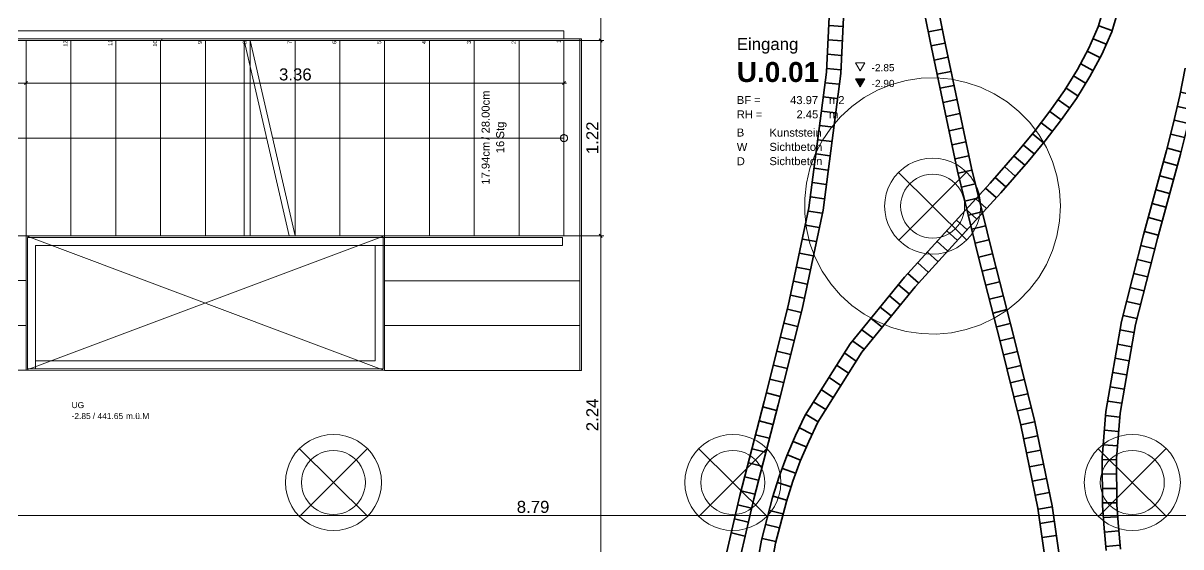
# Model space of a CAD drawing. Extents: x 0 to 1189, y 0 to 841.
# Drawn here: x 649.1 to 793.7, y 540.1 to 605.5 of the extents above; entities that cross this region are included whole.
import ezdxf
from ezdxf.lldxf.tags import DXFTag

# ---------------------------------------------------------------- set-up
doc = ezdxf.new("R2010")
doc.units = 0
doc.layers.get('0').update_dxf_attribs({"lineweight": 35})
for name, color, linetype, lineweight in [('214.4 Treppen', 7, 'Continuous', 25), ('Beleuchtung', 7, 'Continuous', 25), ('Bemassung', 7, 'Continuous', 25), ('Höhenkoten', 7, 'Continuous', 25), ('Raumstempel', 7, 'Continuous', 25)]:
    doc.layers.add(name, color=color, linetype=linetype, lineweight=lineweight)
doc.layers.add('L_Abluft_eingelegt', color=7, linetype='fein_strichliert', lineweight=35, true_color=0xffcc00)
doc.layers.add('L_Zuluft_eingelegt', color=1, linetype='fein_strichliert', lineweight=35, true_color=0xff0000)
doc.styles.get("Standard").update_dxf_attribs({"font": 'arial.ttf'})
tags = doc.linetypes.add('DASHDOT', pattern=[25.4, 12.7, -6.35, 0, -6.35]).pattern_tags.tags
tags[10:11] = [DXFTag(74, 4), DXFTag(75, 0), DXFTag(340, '0'), DXFTag(46, 1.0), DXFTag(50, 0.0), DXFTag(44, 0.0), DXFTag(45, 0.0)]
tags[8:9] = [DXFTag(74, 4), DXFTag(75, 0), DXFTag(340, '0'), DXFTag(46, 1.0), DXFTag(50, 0.0), DXFTag(44, 0.0), DXFTag(45, 0.0)]
tags[6:7] = [DXFTag(74, 4), DXFTag(75, 0), DXFTag(340, '0'), DXFTag(46, 1.0), DXFTag(50, 0.0), DXFTag(44, 0.0), DXFTag(45, 0.0)]
tags[4:5] = [DXFTag(74, 4), DXFTag(75, 0), DXFTag(340, '0'), DXFTag(46, 1.0), DXFTag(50, 0.0), DXFTag(44, 0.0), DXFTag(45, 0.0)]
tags = doc.linetypes.add('DASHED2', pattern=[9.525, 6.35, -3.175]).pattern_tags.tags
tags[6:7] = [DXFTag(74, 4), DXFTag(75, 0), DXFTag(340, '0'), DXFTag(46, 1.0), DXFTag(50, 0.0), DXFTag(44, 0.0), DXFTag(45, 0.0)]
tags[4:5] = [DXFTag(74, 4), DXFTag(75, 0), DXFTag(340, '0'), DXFTag(46, 1.0), DXFTag(50, 0.0), DXFTag(44, 0.0), DXFTag(45, 0.0)]
tags = doc.linetypes.add('fein_strichliert', pattern=[4, 1, -2, 1]).pattern_tags.tags
tags[8:9] = [DXFTag(74, 4), DXFTag(75, 0), DXFTag(340, '0'), DXFTag(46, 0.0), DXFTag(50, 0.0), DXFTag(44, 0.0), DXFTag(45, 0.0)]
tags[6:7] = [DXFTag(74, 4), DXFTag(75, 0), DXFTag(340, '0'), DXFTag(46, 0.0), DXFTag(50, 0.0), DXFTag(44, 0.0), DXFTag(45, 0.0)]
tags[4:5] = [DXFTag(74, 4), DXFTag(75, 0), DXFTag(340, '0'), DXFTag(46, 0.0), DXFTag(50, 0.0), DXFTag(44, 0.0), DXFTag(45, 0.0)]

# ---------------------------------------------------------------- blocks, each defined once
blk = doc.blocks.new('Referenz-A0SO6TOG06', base_point=(4.4, 96.7))
at = {"layer": '214.4 Treppen', "color": 0, "lineweight": 13}
for p, q in [((716.64, 604.52), (625.04, 604.53)), ((625.04, 603.53), (716.64, 603.52)), ((625.04, 603.33), (649.44, 603.33)), ((649.44, 603.33), (649.44, 591.13)), ((649.44, 603.33), (655.04, 603.33)), ((655.04, 603.33), (655.04, 591.13)), ((655.04, 603.33), (660.64, 603.33)), ((660.64, 603.33), (660.64, 591.13)), ((660.64, 603.33), (666.24, 603.33)), ((666.24, 603.33), (666.24, 591.13)), ((666.24, 603.33), (671.84, 603.33)), ((671.84, 603.33), (671.84, 591.13)), ((671.84, 603.33), (676.7, 603.33)), ((676.7, 603.33), (682.3, 578.93)), ((683.04, 603.33), (676.7, 603.33)), ((676.7, 603.33), (676.7, 603.33)), ((676.7, 603.33), (676.7, 591.13)), ((677.45, 603.32), (683.05, 578.93)), ((683.04, 578.93), (683.04, 603.33)), ((683.04, 603.33), (688.64, 603.33)), ((688.64, 578.93), (688.64, 603.33)), ((688.64, 603.33), (694.24, 603.33)), ((694.24, 578.93), (694.24, 603.33)), ((694.24, 603.33), (699.84, 603.33)), ((699.84, 578.93), (699.84, 603.33)), ((699.84, 603.33), (705.44, 603.33)), ((705.44, 578.93), (705.44, 603.33)), ((705.44, 603.33), (711.04, 603.33)), ((711.04, 578.93), (711.04, 603.33)), ((711.04, 603.33), (716.64, 603.33)), ((716.64, 603.52), (716.64, 604.52)), ((716.64, 603.32), (716.64, 603.33)), ((716.64, 603.32), (716.64, 578.93)), ((716.47, 591.53), (716.42, 591.51)), ((716.53, 591.55), (716.47, 591.53)), ((716.58, 591.56), (716.53, 591.55)), ((716.64, 591.57), (716.58, 591.56)), ((716.7, 591.56), (716.64, 591.57)), ((716.75, 591.55), (716.7, 591.56)), ((716.81, 591.53), (716.75, 591.55)), ((716.86, 591.51), (716.81, 591.53)), ((649.44, 591.13), (637.24, 591.13)), ((649.44, 591.13), (649.44, 578.93)), ((655.04, 591.13), (649.44, 591.13)), ((655.04, 591.13), (655.04, 578.93)), ((660.64, 591.13), (655.04, 591.13)), ((660.64, 591.13), (660.64, 578.93)), ((666.24, 591.13), (660.64, 591.13)), ((666.24, 591.13), (666.24, 578.93)), ((671.84, 591.13), (666.24, 591.13)), ((671.84, 591.13), (671.84, 578.93)), ((676.7, 591.13), (671.84, 591.13)), ((676.7, 591.13), (679.5, 591.13)), ((676.7, 591.13), (676.7, 578.93)), ((680.25, 591.13), (716.64, 591.12)), ((716.21, 591.24), (716.2, 591.18)), ((716.2, 591.18), (716.2, 591.12)), ((716.2, 591.12), (716.2, 591.07)), ((716.2, 591.07), (716.21, 591.01)), ((716.23, 591.29), (716.21, 591.24)), ((716.21, 591.01), (716.23, 590.96)), ((716.26, 591.35), (716.23, 591.29)), ((716.23, 590.96), (716.26, 590.9)), ((716.29, 591.39), (716.26, 591.35)), ((716.26, 590.9), (716.29, 590.86)), ((716.33, 591.44), (716.29, 591.39)), ((716.29, 590.86), (716.33, 590.81)), ((716.37, 591.47), (716.33, 591.44)), ((716.33, 590.81), (716.37, 590.77)), ((716.42, 591.51), (716.37, 591.47)), ((716.37, 590.77), (716.42, 590.74)), ((716.42, 590.74), (716.47, 590.72)), ((716.47, 590.72), (716.53, 590.7)), ((716.53, 590.7), (716.58, 590.69)), ((716.58, 590.69), (716.64, 590.68)), ((716.64, 590.68), (716.7, 590.69)), ((716.7, 590.69), (716.75, 590.7)), ((716.75, 590.7), (716.81, 590.72)), ((716.81, 590.72), (716.86, 590.74)), ((716.91, 591.47), (716.86, 591.51)), ((716.86, 590.74), (716.91, 590.77)), ((716.95, 591.44), (716.91, 591.47)), ((716.91, 590.77), (716.95, 590.81)), ((716.99, 591.39), (716.95, 591.44)), ((716.95, 590.81), (716.99, 590.86)), ((717.02, 591.35), (716.99, 591.39)), ((716.99, 590.86), (717.02, 590.9)), ((717.05, 591.29), (717.02, 591.35)), ((717.02, 590.9), (717.05, 590.96)), ((717.07, 591.24), (717.05, 591.29)), ((717.05, 590.96), (717.07, 591.01)), ((717.08, 591.18), (717.07, 591.24)), ((717.07, 591.01), (717.08, 591.07)), ((717.08, 591.12), (717.08, 591.18)), ((717.08, 591.07), (717.08, 591.12)), ((649.44, 578.93), (637.24, 578.93)), ((649.44, 578.93), (649.44, 573.33)), ((655.04, 578.93), (649.44, 578.93)), ((649.64, 578.73), (716.44, 578.73)), ((649.64, 562.33), (649.64, 578.73)), ((660.64, 578.93), (655.04, 578.93)), ((666.24, 578.93), (660.64, 578.93)), ((671.84, 578.93), (666.24, 578.93)), ((676.7, 578.93), (671.84, 578.93)), ((676.7, 578.93), (683.04, 578.93)), ((683.04, 578.93), (688.64, 578.93)), ((688.64, 578.93), (694.24, 578.93)), ((694.24, 578.93), (699.84, 578.93)), ((699.84, 578.93), (705.44, 578.93)), ((711.04, 578.93), (705.44, 578.93)), ((716.64, 578.93), (711.04, 578.93)), ((716.44, 577.73), (716.44, 578.73)), ((650.64, 577.73), (716.44, 577.73)), ((650.64, 562.33), (650.64, 577.73)), ((649.44, 573.33), (637.24, 573.33)), ((649.44, 573.33), (649.44, 567.73)), ((649.44, 567.73), (637.24, 567.73)), ((649.44, 567.73), (649.44, 562.13)), ((625.04, 562.13), (649.44, 562.13)), ((649.64, 562.33), (650.64, 562.33))]:
    blk.add_line(p, q, dxfattribs=at)
at = {"layer": '214.4 Treppen', "color": 0, "linetype": 'DASHED2', "lineweight": 13, "ltscale": 0.13}
for p, q in [((718.64, 603.52), (666.4, 603.52)), ((666.4, 603.52), (666.4, 603.33)), ((666.4, 603.33), (718.64, 603.33)), ((677.44, 603.33), (683.04, 603.33)), ((677.44, 578.92), (677.44, 603.33)), ((683.04, 603.33), (683.04, 578.92)), ((683.04, 603.32), (688.64, 603.32)), ((683.04, 578.92), (683.04, 603.32)), ((688.64, 603.32), (694.24, 603.32)), ((688.64, 578.92), (688.64, 603.32)), ((688.64, 603.32), (688.64, 578.92)), ((694.24, 603.32), (718.64, 603.32)), ((694.24, 578.92), (694.24, 603.32)), ((694.24, 603.32), (694.24, 578.92)), ((718.84, 603.52), (718.64, 603.52)), ((718.64, 603.52), (718.64, 562.12)), ((718.64, 603.33), (718.64, 603.52)), ((718.64, 603.32), (718.64, 578.92)), ((718.84, 562.12), (718.84, 603.52)), ((649.64, 578.73), (694.04, 578.73)), ((649.64, 562.33), (649.64, 578.73)), ((683.04, 578.92), (677.44, 578.92)), ((688.64, 578.92), (683.04, 578.92)), ((694.24, 578.92), (688.64, 578.92)), ((694.04, 578.73), (694.04, 562.33)), ((694.24, 578.92), (718.64, 578.92)), ((694.24, 573.32), (694.24, 578.92)), ((718.64, 578.92), (694.24, 578.92)), ((718.64, 578.92), (718.64, 573.32)), ((650.64, 577.73), (693.04, 577.73)), ((650.64, 563.33), (650.64, 577.73)), ((693.04, 577.73), (693.04, 563.33)), ((694.24, 573.32), (718.64, 573.32)), ((694.24, 567.72), (694.24, 573.32)), ((718.64, 573.32), (694.24, 573.32)), ((718.64, 573.32), (718.64, 567.72)), ((694.24, 567.72), (718.64, 567.72)), ((694.24, 562.12), (694.24, 567.72)), ((718.64, 567.72), (694.24, 567.72)), ((718.64, 567.72), (718.64, 562.12)), ((693.04, 563.33), (650.64, 563.33)), ((694.04, 562.33), (649.64, 562.33)), ((718.64, 562.12), (694.24, 562.12)), ((718.64, 562.12), (718.84, 562.12))]:
    blk.add_line(p, q, dxfattribs=at)
at = {"layer": '214.4 Treppen', "color": 0, "linetype": 'DASHDOT', "lineweight": 13, "ltscale": 0.13}
for p, q in [((649.44, 578.93), (694.24, 562.12)), ((649.44, 562.13), (694.24, 578.93)), ((694.24, 562.12), (649.44, 562.13))]:
    blk.add_line(p, q, dxfattribs=at)
at = {"layer": 'Beleuchtung', "color": 0, "lineweight": 13}
for p, q in [((757.55, 597.81), (755.8, 597.09)), ((759.38, 598.31), (757.55, 597.81)), ((761.26, 598.59), (759.38, 598.31)), ((763.15, 598.64), (761.26, 598.59)), ((765.04, 598.47), (763.15, 598.64)), ((766.89, 598.08), (765.04, 598.47)), ((768.69, 597.48), (766.89, 598.08)), ((770.4, 596.66), (768.69, 597.48)), ((754.14, 596.18), (752.6, 595.07)), ((755.8, 597.09), (754.14, 596.18)), ((772, 595.65), (770.4, 596.66)), ((752.6, 595.07), (751.2, 593.79)), ((773.48, 594.46), (772, 595.65)), ((774.8, 593.1), (773.48, 594.46)), ((751.2, 593.79), (749.96, 592.36)), ((775.95, 591.59), (774.8, 593.1)), ((749.96, 592.36), (748.9, 590.79)), ((776.91, 589.96), (775.95, 591.59)), ((748.9, 590.79), (748.03, 589.1)), ((748.03, 589.1), (747.37, 587.32)), ((762.7, 588.63), (761.91, 588.58)), ((763.48, 588.58), (762.7, 588.63)), ((777.68, 588.22), (776.91, 589.96)), ((747.37, 587.32), (746.93, 585.48)), ((759.05, 587.39), (758.46, 586.87)), ((759.7, 587.83), (759.05, 587.39)), ((760.4, 588.17), (759.7, 587.83)), ((761.14, 588.42), (760.4, 588.17)), ((761.91, 588.58), (761.14, 588.42)), ((764.25, 588.42), (763.48, 588.58)), ((764.99, 588.17), (764.25, 588.42)), ((765.7, 587.83), (764.99, 588.17)), ((766.35, 587.39), (765.7, 587.83)), ((766.94, 586.87), (766.35, 587.39)), ((778.23, 586.41), (777.68, 588.22)), ((757.94, 586.28), (757.5, 585.63)), ((758.46, 586.87), (757.94, 586.28)), ((758.41, 586.87), (766.94, 578.43)), ((766.94, 578.43), (758.41, 586.87)), ((766.94, 586.87), (758.46, 578.39)), ((758.46, 578.39), (766.94, 586.87)), ((760.27, 585.8), (759.87, 585.46)), ((760.7, 586.09), (760.27, 585.8)), ((761.17, 586.32), (760.7, 586.09)), ((761.66, 586.49), (761.17, 586.32)), ((762.18, 586.59), (761.66, 586.49)), ((762.7, 586.63), (762.18, 586.59)), ((763.22, 586.59), (762.7, 586.63)), ((763.73, 586.49), (763.22, 586.59)), ((764.23, 586.32), (763.73, 586.49)), ((764.7, 586.09), (764.23, 586.32)), ((765.13, 585.8), (764.7, 586.09)), ((765.52, 585.46), (765.13, 585.8)), ((767.46, 586.28), (766.94, 586.87)), ((767.89, 585.63), (767.46, 586.28)), ((778.56, 584.54), (778.23, 586.41)), ((746.93, 585.48), (746.71, 583.6)), ((757.15, 584.93), (756.9, 584.18)), ((757.5, 585.63), (757.15, 584.93)), ((759.24, 584.63), (759.01, 584.16)), ((759.53, 585.06), (759.24, 584.63)), ((759.87, 585.46), (759.53, 585.06)), ((765.87, 585.06), (765.52, 585.46)), ((766.16, 584.63), (765.87, 585.06)), ((766.39, 584.16), (766.16, 584.63)), ((768.24, 584.93), (767.89, 585.63)), ((768.49, 584.18), (768.24, 584.93)), ((778.68, 582.65), (778.56, 584.54)), ((746.71, 583.6), (746.71, 581.7)), ((756.75, 583.41), (756.7, 582.63)), ((756.9, 584.18), (756.75, 583.41)), ((758.74, 583.15), (758.7, 582.63)), ((758.84, 583.66), (758.74, 583.15)), ((759.01, 584.16), (758.84, 583.66)), ((766.56, 583.66), (766.39, 584.16)), ((766.66, 583.15), (766.56, 583.66)), ((766.69, 582.63), (766.66, 583.15)), ((768.65, 583.41), (768.49, 584.18)), ((768.7, 582.63), (768.65, 583.41)), ((746.71, 581.7), (746.93, 579.82)), ((756.7, 582.63), (756.75, 581.85)), ((756.75, 581.85), (756.9, 581.08)), ((758.7, 582.63), (758.74, 582.11)), ((758.74, 582.11), (758.84, 581.6)), ((758.84, 581.6), (759.01, 581.1)), ((766.39, 581.1), (766.56, 581.6)), ((766.56, 581.6), (766.66, 582.11)), ((766.66, 582.11), (766.69, 582.63)), ((768.49, 581.08), (768.65, 581.85)), ((768.65, 581.85), (768.7, 582.63)), ((778.56, 580.76), (778.68, 582.65)), ((756.9, 581.08), (757.15, 580.33)), ((757.15, 580.33), (757.5, 579.63)), ((759.01, 581.1), (759.24, 580.63)), ((759.24, 580.63), (759.53, 580.2)), ((759.53, 580.2), (759.87, 579.8)), ((765.52, 579.8), (765.87, 580.2)), ((765.87, 580.2), (766.16, 580.63)), ((766.16, 580.63), (766.39, 581.1)), ((767.89, 579.63), (768.24, 580.33)), ((768.24, 580.33), (768.49, 581.08)), ((778.23, 578.89), (778.56, 580.76)), ((746.93, 579.82), (747.37, 577.98)), ((757.5, 579.63), (757.94, 578.98)), ((757.94, 578.98), (758.46, 578.39)), ((759.87, 579.8), (760.27, 579.46)), ((760.27, 579.46), (760.7, 579.17)), ((760.7, 579.17), (761.17, 578.94)), ((761.17, 578.94), (761.66, 578.77)), ((761.66, 578.77), (762.18, 578.67)), ((762.18, 578.67), (762.7, 578.63)), ((762.7, 578.63), (763.22, 578.67)), ((763.22, 578.67), (763.73, 578.77)), ((763.73, 578.77), (764.23, 578.94)), ((764.23, 578.94), (764.7, 579.17)), ((764.7, 579.17), (765.13, 579.46)), ((765.13, 579.46), (765.52, 579.8)), ((766.94, 578.39), (767.46, 578.98)), ((767.46, 578.98), (767.89, 579.63)), ((777.68, 577.08), (778.23, 578.89)), ((747.37, 577.98), (748.03, 576.2)), ((758.46, 578.39), (759.05, 577.87)), ((759.05, 577.87), (759.7, 577.43)), ((759.7, 577.43), (760.4, 577.09)), ((760.4, 577.09), (761.14, 576.83)), ((764.25, 576.83), (764.99, 577.09)), ((764.99, 577.09), (765.7, 577.43)), ((765.7, 577.43), (766.35, 577.87)), ((766.35, 577.87), (766.94, 578.39)), ((776.91, 575.34), (777.68, 577.08)), ((748.03, 576.2), (748.9, 574.51)), ((761.14, 576.83), (761.91, 576.68)), ((761.91, 576.68), (762.7, 576.63)), ((762.7, 576.63), (763.48, 576.68)), ((763.48, 576.68), (764.25, 576.83)), ((748.9, 574.51), (749.96, 572.94)), ((775.95, 573.71), (776.91, 575.34)), ((749.96, 572.94), (751.2, 571.51)), ((774.8, 572.2), (775.95, 573.71)), ((751.2, 571.51), (752.6, 570.23)), ((773.48, 570.84), (774.8, 572.2)), ((752.6, 570.23), (754.14, 569.12)), ((772, 569.65), (773.48, 570.84)), ((754.14, 569.12), (755.8, 568.21)), ((768.69, 567.82), (770.4, 568.64)), ((770.4, 568.64), (772, 569.65)), ((755.8, 568.21), (757.55, 567.49)), ((757.55, 567.49), (759.38, 566.99)), ((759.38, 566.99), (761.26, 566.71)), ((765.04, 566.83), (766.89, 567.22)), ((766.89, 567.22), (768.69, 567.82)), ((761.26, 566.71), (763.15, 566.66)), ((763.15, 566.66), (765.04, 566.83)), ((686.29, 553.92), (685.54, 553.67)), ((687.06, 554.07), (686.29, 553.92)), ((687.84, 554.12), (687.06, 554.07)), ((688.62, 554.07), (687.84, 554.12)), ((689.39, 553.92), (688.62, 554.07)), ((690.13, 553.67), (689.39, 553.92)), ((736.19, 553.92), (735.44, 553.66)), ((736.96, 554.07), (736.19, 553.92)), ((737.74, 554.12), (736.96, 554.07)), ((738.52, 554.07), (737.74, 554.12)), ((739.29, 553.92), (738.52, 554.07)), ((740.03, 553.66), (739.29, 553.92)), ((786.09, 553.92), (785.34, 553.66)), ((786.86, 554.07), (786.09, 553.92)), ((787.64, 554.12), (786.86, 554.07)), ((788.42, 554.07), (787.64, 554.12)), ((789.19, 553.92), (788.42, 554.07)), ((789.93, 553.66), (789.19, 553.92)), ((684.19, 552.88), (683.6, 552.37)), ((684.84, 553.32), (684.19, 552.88)), ((685.54, 553.67), (684.84, 553.32)), ((690.84, 553.32), (690.13, 553.67)), ((691.49, 552.88), (690.84, 553.32)), ((692.08, 552.37), (691.49, 552.88)), ((734.09, 552.88), (733.5, 552.36)), ((734.74, 553.32), (734.09, 552.88)), ((735.44, 553.66), (734.74, 553.32)), ((740.74, 553.32), (740.03, 553.66)), ((741.39, 552.88), (740.74, 553.32)), ((741.98, 552.36), (741.39, 552.88)), ((783.99, 552.88), (783.4, 552.36)), ((784.64, 553.32), (783.99, 552.88)), ((785.34, 553.66), (784.64, 553.32)), ((790.64, 553.32), (789.93, 553.66)), ((791.29, 552.88), (790.64, 553.32)), ((791.88, 552.36), (791.29, 552.88)), ((682.64, 551.12), (682.3, 550.42)), ((683.08, 551.78), (682.64, 551.12)), ((683.6, 552.37), (683.08, 551.78)), ((683.55, 552.36), (692.09, 543.93)), ((692.09, 543.93), (683.55, 552.36)), ((692.08, 552.37), (683.6, 543.88)), ((683.6, 543.88), (692.08, 552.37)), ((685.41, 551.29), (685.01, 550.95)), ((685.84, 551.59), (685.41, 551.29)), ((686.31, 551.82), (685.84, 551.59)), ((686.8, 551.98), (686.31, 551.82)), ((687.32, 552.09), (686.8, 551.98)), ((687.84, 552.12), (687.32, 552.09)), ((688.36, 552.09), (687.84, 552.12)), ((688.87, 551.98), (688.36, 552.09)), ((689.37, 551.82), (688.87, 551.98)), ((689.84, 551.59), (689.37, 551.82)), ((690.27, 551.29), (689.84, 551.59)), ((690.66, 550.95), (690.27, 551.29)), ((692.6, 551.78), (692.08, 552.37)), ((693.03, 551.12), (692.6, 551.78)), ((693.38, 550.42), (693.03, 551.12)), ((732.54, 551.12), (732.2, 550.42)), ((732.98, 551.77), (732.54, 551.12)), ((733.5, 552.36), (732.98, 551.77)), ((733.45, 552.36), (741.99, 543.92)), ((741.99, 543.92), (733.45, 552.36)), ((741.98, 552.37), (733.5, 543.88)), ((733.5, 543.88), (741.98, 552.37)), ((735.31, 551.29), (734.91, 550.95)), ((735.74, 551.58), (735.31, 551.29)), ((736.21, 551.81), (735.74, 551.58)), ((736.7, 551.98), (736.21, 551.81)), ((737.22, 552.08), (736.7, 551.98)), ((737.74, 552.12), (737.22, 552.08)), ((738.26, 552.08), (737.74, 552.12)), ((738.77, 551.98), (738.26, 552.08)), ((739.27, 551.81), (738.77, 551.98)), ((739.74, 551.58), (739.27, 551.81)), ((740.17, 551.29), (739.74, 551.58)), ((740.56, 550.95), (740.17, 551.29)), ((742.5, 551.77), (741.98, 552.36)), ((742.93, 551.12), (742.5, 551.77)), ((743.28, 550.42), (742.93, 551.12)), ((782.44, 551.12), (782.1, 550.42)), ((782.88, 551.77), (782.44, 551.12)), ((783.4, 552.36), (782.88, 551.77)), ((783.35, 552.36), (791.89, 543.92)), ((791.89, 543.92), (783.35, 552.36)), ((791.88, 552.37), (783.4, 543.88)), ((783.4, 543.88), (791.88, 552.37)), ((785.21, 551.29), (784.81, 550.95)), ((785.64, 551.58), (785.21, 551.29)), ((786.11, 551.81), (785.64, 551.58)), ((786.6, 551.98), (786.11, 551.81)), ((787.12, 552.08), (786.6, 551.98)), ((787.64, 552.12), (787.12, 552.08)), ((788.16, 552.08), (787.64, 552.12)), ((788.67, 551.98), (788.16, 552.08)), ((789.17, 551.81), (788.67, 551.98)), ((789.64, 551.58), (789.17, 551.81)), ((790.07, 551.29), (789.64, 551.58)), ((790.46, 550.95), (790.07, 551.29)), ((792.4, 551.77), (791.88, 552.36)), ((792.83, 551.12), (792.4, 551.77)), ((793.18, 550.42), (792.83, 551.12)), ((682.04, 549.68), (681.89, 548.91)), ((682.3, 550.42), (682.04, 549.68)), ((684.15, 549.65), (683.98, 549.16)), ((684.38, 550.12), (684.15, 549.65)), ((684.67, 550.56), (684.38, 550.12)), ((685.01, 550.95), (684.67, 550.56)), ((691.01, 550.56), (690.66, 550.95)), ((691.3, 550.12), (691.01, 550.56)), ((691.53, 549.65), (691.3, 550.12)), ((691.7, 549.16), (691.53, 549.65)), ((693.63, 549.68), (693.38, 550.42)), ((693.79, 548.91), (693.63, 549.68)), ((731.94, 549.67), (731.79, 548.9)), ((732.2, 550.42), (731.94, 549.67)), ((734.05, 549.65), (733.88, 549.16)), ((734.28, 550.12), (734.05, 549.65)), ((734.57, 550.55), (734.28, 550.12)), ((734.91, 550.95), (734.57, 550.55)), ((740.91, 550.55), (740.56, 550.95)), ((741.2, 550.12), (740.91, 550.55)), ((741.43, 549.65), (741.2, 550.12)), ((741.6, 549.16), (741.43, 549.65)), ((743.53, 549.67), (743.28, 550.42)), ((743.69, 548.9), (743.53, 549.67)), ((781.84, 549.67), (781.69, 548.9)), ((782.1, 550.42), (781.84, 549.67)), ((783.95, 549.65), (783.78, 549.16)), ((784.18, 550.12), (783.95, 549.65)), ((784.47, 550.55), (784.18, 550.12)), ((784.81, 550.95), (784.47, 550.55)), ((790.81, 550.55), (790.46, 550.95)), ((791.1, 550.12), (790.81, 550.55)), ((791.33, 549.65), (791.1, 550.12)), ((791.5, 549.16), (791.33, 549.65)), ((793.43, 549.67), (793.18, 550.42)), ((793.59, 548.9), (793.43, 549.67)), ((681.89, 548.91), (681.84, 548.12)), ((683.88, 548.65), (683.84, 548.12)), ((683.98, 549.16), (683.88, 548.65)), ((691.8, 548.65), (691.7, 549.16)), ((691.83, 548.12), (691.8, 548.65)), ((693.84, 548.12), (693.79, 548.91)), ((731.79, 548.9), (731.74, 548.12)), ((733.78, 548.64), (733.74, 548.12)), ((733.88, 549.16), (733.78, 548.64)), ((741.7, 548.64), (741.6, 549.16)), ((741.73, 548.12), (741.7, 548.64)), ((743.74, 548.12), (743.69, 548.9)), ((781.69, 548.9), (781.64, 548.12)), ((783.68, 548.64), (783.64, 548.12)), ((783.78, 549.16), (783.68, 548.64)), ((791.6, 548.64), (791.5, 549.16)), ((791.63, 548.12), (791.6, 548.64)), ((793.64, 548.12), (793.59, 548.9)), ((681.84, 548.12), (681.89, 547.34)), ((681.89, 547.34), (682.04, 546.57)), ((683.84, 548.12), (683.88, 547.6)), ((683.88, 547.6), (683.98, 547.09)), ((683.98, 547.09), (684.15, 546.6)), ((691.53, 546.6), (691.7, 547.09)), ((691.7, 547.09), (691.8, 547.6)), ((691.8, 547.6), (691.83, 548.12)), ((693.63, 546.57), (693.79, 547.34)), ((693.79, 547.34), (693.84, 548.12)), ((731.74, 548.12), (731.79, 547.34)), ((731.79, 547.34), (731.94, 546.57)), ((733.74, 548.12), (733.78, 547.6)), ((733.78, 547.6), (733.88, 547.09)), ((733.88, 547.09), (734.05, 546.59)), ((741.43, 546.59), (741.6, 547.09)), ((741.6, 547.09), (741.7, 547.6)), ((741.7, 547.6), (741.73, 548.12)), ((743.53, 546.57), (743.69, 547.34)), ((743.69, 547.34), (743.74, 548.12)), ((781.64, 548.12), (781.69, 547.34)), ((781.69, 547.34), (781.84, 546.57)), ((783.64, 548.12), (783.68, 547.6)), ((783.68, 547.6), (783.78, 547.09)), ((783.78, 547.09), (783.95, 546.59)), ((791.33, 546.59), (791.5, 547.09)), ((791.5, 547.09), (791.6, 547.6)), ((791.6, 547.6), (791.63, 548.12)), ((793.43, 546.57), (793.59, 547.34)), ((793.59, 547.34), (793.64, 548.12)), ((682.04, 546.57), (682.3, 545.83)), ((682.3, 545.83), (682.64, 545.12)), ((684.15, 546.6), (684.38, 546.13)), ((684.38, 546.13), (684.67, 545.69)), ((684.67, 545.69), (685.01, 545.3)), ((685.01, 545.3), (685.41, 544.95)), ((690.27, 544.95), (690.66, 545.3)), ((690.66, 545.3), (691.01, 545.69)), ((691.01, 545.69), (691.3, 546.13)), ((691.3, 546.13), (691.53, 546.6)), ((693.03, 545.12), (693.38, 545.83)), ((693.38, 545.83), (693.63, 546.57)), ((731.94, 546.57), (732.2, 545.83)), ((732.2, 545.83), (732.54, 545.12)), ((734.05, 546.59), (734.28, 546.12)), ((734.28, 546.12), (734.57, 545.69)), ((734.57, 545.69), (734.91, 545.3)), ((734.91, 545.3), (735.31, 544.95)), ((740.17, 544.95), (740.56, 545.3)), ((740.56, 545.3), (740.91, 545.69)), ((740.91, 545.69), (741.2, 546.12)), ((741.2, 546.12), (741.43, 546.59)), ((742.93, 545.12), (743.28, 545.83)), ((743.28, 545.83), (743.53, 546.57)), ((781.84, 546.57), (782.1, 545.83)), ((782.1, 545.83), (782.44, 545.12)), ((783.95, 546.59), (784.18, 546.12)), ((784.18, 546.12), (784.47, 545.69)), ((784.47, 545.69), (784.81, 545.3)), ((784.81, 545.3), (785.21, 544.95)), ((790.07, 544.95), (790.46, 545.3)), ((790.46, 545.3), (790.81, 545.69)), ((790.81, 545.69), (791.1, 546.12)), ((791.1, 546.12), (791.33, 546.59)), ((792.83, 545.12), (793.18, 545.83)), ((793.18, 545.83), (793.43, 546.57)), ((682.64, 545.12), (683.08, 544.47)), ((683.08, 544.47), (683.6, 543.88)), ((683.6, 543.88), (684.19, 543.36)), ((685.41, 544.95), (685.84, 544.66)), ((685.84, 544.66), (686.31, 544.43)), ((686.31, 544.43), (686.8, 544.26)), ((686.8, 544.26), (687.32, 544.16)), ((687.32, 544.16), (687.84, 544.13)), ((687.84, 544.13), (688.36, 544.16)), ((688.36, 544.16), (688.87, 544.26)), ((688.87, 544.26), (689.37, 544.43)), ((689.37, 544.43), (689.84, 544.66)), ((689.84, 544.66), (690.27, 544.95)), ((691.49, 543.36), (692.08, 543.88)), ((692.08, 543.88), (692.6, 544.47)), ((692.6, 544.47), (693.03, 545.12)), ((732.54, 545.12), (732.98, 544.47)), ((732.98, 544.47), (733.5, 543.88)), ((733.5, 543.88), (734.09, 543.36)), ((735.31, 544.95), (735.74, 544.66)), ((735.74, 544.66), (736.21, 544.43)), ((736.21, 544.43), (736.7, 544.26)), ((736.7, 544.26), (737.22, 544.16)), ((737.22, 544.16), (737.74, 544.13)), ((737.74, 544.13), (738.26, 544.16)), ((738.26, 544.16), (738.77, 544.26)), ((738.77, 544.26), (739.27, 544.43)), ((739.27, 544.43), (739.74, 544.66)), ((739.74, 544.66), (740.17, 544.95)), ((741.39, 543.36), (741.98, 543.88)), ((741.98, 543.88), (742.5, 544.47)), ((742.5, 544.47), (742.93, 545.12)), ((782.44, 545.12), (782.88, 544.47)), ((782.88, 544.47), (783.4, 543.88)), ((783.4, 543.88), (783.99, 543.36)), ((785.21, 544.95), (785.64, 544.66)), ((785.64, 544.66), (786.11, 544.43)), ((786.11, 544.43), (786.6, 544.26)), ((786.6, 544.26), (787.12, 544.16)), ((787.12, 544.16), (787.64, 544.13)), ((787.64, 544.13), (788.16, 544.16)), ((788.16, 544.16), (788.67, 544.26)), ((788.67, 544.26), (789.17, 544.43)), ((789.17, 544.43), (789.64, 544.66)), ((789.64, 544.66), (790.07, 544.95)), ((791.29, 543.36), (791.88, 543.88)), ((791.88, 543.88), (792.4, 544.47)), ((792.4, 544.47), (792.83, 545.12)), ((684.19, 543.36), (684.84, 542.93)), ((684.84, 542.93), (685.54, 542.58)), ((685.54, 542.58), (686.29, 542.33)), ((689.39, 542.33), (690.13, 542.58)), ((690.13, 542.58), (690.84, 542.93)), ((690.84, 542.93), (691.49, 543.36)), ((734.09, 543.36), (734.74, 542.93)), ((734.74, 542.93), (735.44, 542.58)), ((735.44, 542.58), (736.19, 542.33)), ((739.29, 542.33), (740.03, 542.58)), ((740.03, 542.58), (740.74, 542.93)), ((740.74, 542.93), (741.39, 543.36)), ((783.99, 543.36), (784.64, 542.93)), ((784.64, 542.93), (785.34, 542.58)), ((785.34, 542.58), (786.09, 542.33)), ((789.19, 542.33), (789.93, 542.58)), ((789.93, 542.58), (790.64, 542.93)), ((790.64, 542.93), (791.29, 543.36)), ((686.29, 542.33), (687.06, 542.18)), ((687.06, 542.18), (687.84, 542.12)), ((687.84, 542.12), (688.62, 542.18)), ((688.62, 542.18), (689.39, 542.33)), ((736.19, 542.33), (736.96, 542.17)), ((736.96, 542.17), (737.74, 542.12)), ((737.74, 542.12), (738.52, 542.17)), ((738.52, 542.17), (739.29, 542.33)), ((786.09, 542.33), (786.86, 542.17)), ((786.86, 542.17), (787.64, 542.12)), ((787.64, 542.12), (788.42, 542.17)), ((788.42, 542.17), (789.19, 542.33))]:
    blk.add_line(p, q, dxfattribs=at)
at = {"layer": 'Bemassung', "color": 0, "lineweight": 13}
for p, q in [((721.23, 603.32), (721.23, 630.72)), ((718.64, 603.32), (721.6, 603.32)), ((721.6, 603.32), (718.64, 603.32)), ((721.43, 603.12), (721.03, 603.52)), ((721.03, 603.52), (721.43, 603.12)), ((721.23, 603.62), (721.23, 603.32)), ((721.23, 603.32), (721.23, 578.93)), ((721.23, 603.02), (721.23, 603.32)), ((716.64, 597.63), (716.64, 601.33)), ((649.44, 597.63), (649.44, 600)), ((649.44, 597.63), (649.44, 600)), ((624.84, 598), (649.44, 598)), ((649.14, 598), (649.44, 598)), ((649.24, 597.8), (649.64, 598.2)), ((649.64, 598.2), (649.24, 597.8)), ((649.44, 598), (649.74, 598)), ((649.44, 598), (716.64, 598)), ((716.44, 597.8), (716.84, 598.2)), ((716.64, 598), (716.94, 598)), ((718.64, 578.93), (721.6, 578.93)), ((718.64, 578.93), (721.6, 578.93)), ((721.03, 579.13), (721.43, 578.73)), ((721.43, 578.73), (721.03, 579.13)), ((721.23, 579.23), (721.23, 578.93)), ((721.23, 578.93), (721.23, 578.63)), ((721.23, 578.93), (721.23, 534.12)), ((624.84, 544), (800.64, 544))]:
    blk.add_line(p, q, dxfattribs=at)
at = {"layer": 'Raumstempel', "color": 0, "lineweight": 13}
for p, q in [((753.07, 600.52), (753.65, 599.52)), ((754.23, 600.52), (753.07, 600.52)), ((753.65, 599.52), (754.23, 600.52)), ((753.07, 598.52), (753.65, 597.52)), ((754.23, 598.52), (753.07, 598.52)), ((753.65, 597.52), (754.23, 598.52))]:
    blk.add_line(p, q, dxfattribs=at)
for points in [[(753.65, 597.52), (753.65, 598.52), (753.07, 598.52)], [(753.65, 597.52), (754.23, 598.52), (753.65, 598.52)]]:
    blk.add_solid(points, dxfattribs=at)
at = {"layer": '214.4 Treppen', "color": 0, "lineweight": 13, "attachment_point": 1, "rotation": 90}
for s, insert, char_height in [('{\\fArial;12}', (654.11, 602.55), 0.5), ('{\\fArial;11}', (659.71, 602.64), 0.5), ('{\\fArial;10}', (665.31, 602.55), 0.5), ('{\\fArial;9}', (670.91, 602.88), 0.5), ('{\\fArial;8}', (676.51, 602.88), 0.5), ('{\\fArial;7}', (682.11, 602.89), 0.5), ('{\\fArial;6}', (687.71, 602.88), 0.5), ('{\\fArial;5}', (693.31, 602.87), 0.5), ('{\\fArial;4}', (698.91, 602.86), 0.5), ('{\\fArial;3}', (704.51, 602.88), 0.5), ('{\\fArial;2}', (710.11, 602.87), 0.5), ('{\\fArial;1}', (715.71, 603.02), 0.5), ('{\\fArial;28.00cm}', (706.35, 591.71), 1), ('{\\fArial;Stg}', (708.17, 591.08), 1), ('{\\fArial;/}', (706.35, 590.9), 1), ('{\\fArial;17.94cm}', (706.35, 585.31), 1), ('{\\fArial;16}', (708.17, 589.23), 1)]:
    blk.add_mtext(s, dxfattribs=dict(at, insert=insert, char_height=char_height))
at = {"layer": 'Bemassung', "color": 0, "linetype": 'Continuous', "lineweight": 13, "ltscale": 0.13, "char_height": 1.5, "attachment_point": 1}
for s, insert in [('{\\fArial;3.36}', (681.04, 599.83)), ('{\\fArial;8.79}', (710.74, 545.83))]:
    blk.add_mtext(s, dxfattribs=dict(at, insert=insert))
at = {"layer": 'Bemassung', "color": 0, "linetype": 'Continuous', "lineweight": 13, "ltscale": 0.13, "char_height": 1.5, "attachment_point": 1, "rotation": 90}
for s, insert in [('{\\fArial;1.22}', (719.43, 589.12)), ('{\\fArial;2.24}', (719.43, 554.52))]:
    blk.add_mtext(s, dxfattribs=dict(at, insert=insert))
at = {"layer": 'Höhenkoten', "color": 0, "lineweight": 13, "char_height": 0.75, "attachment_point": 1}
for s, insert in [('{\\fArial;UG}', (655.13, 558.16)), ('{\\fArial;/}', (657.77, 556.79)), ('{\\fArial;-2.85}', (655.13, 556.79)), ('{\\fArial;441.65}', (658.37, 556.79)), ('{\\fArial;m.ü.M}', (661.92, 556.79))]:
    blk.add_mtext(s, dxfattribs=dict(at, insert=insert))
at = {"layer": 'Raumstempel', "color": 0, "lineweight": 13, "attachment_point": 1}
for s, insert, char_height in [('{\\fArial;Eingang}', (738.23, 603.62), 1.5), ('{\\fArial|b1|i0;U.0.01}', (738.23, 600.63), 2.5), ('{\\fArial;-2.85}', (755.07, 600.37), 0.9), ('{\\fArial;-2.90}', (755.07, 598.4), 0.9), ('{\\fArial;BF}', (738.23, 596.38), 1), ('{\\fArial;=}', (740.38, 596.38), 1), ('{\\fArial;43.97}', (744.89, 596.37), 1), ('{\\fArial;m2}', (749.75, 596.37), 1), ('{\\fArial;RH}', (738.23, 594.59), 1), ('{\\fArial;2.45}', (745.69, 594.59), 1), ('{\\fArial;=}', (740.6, 594.59), 1), ('{\\fArial;m}', (749.75, 594.59), 1), ('{\\fArial;B}', (738.23, 592.32), 1), ('{\\fArial;Kunststein}', (742.31, 592.31), 1), ('{\\fArial;W}', (738.23, 590.53), 1), ('{\\fArial;Sichtbeton}', (742.31, 590.53), 1), ('{\\fArial;D}', (738.23, 588.74), 1), ('{\\fArial;Sichtbeton}', (742.31, 588.75), 1)]:
    blk.add_mtext(s, dxfattribs=dict(at, insert=insert, char_height=char_height))
blk = doc.blocks.new('Lüftungsrohr ComfoTube 90_ Rolle à 50 m-A0SO6TPU06', base_point=(733.49, 523.3))
at = {"color": 0, "linetype": 'ByBlock', "lineweight": -2, "ltscale": 0.35}
for p, q in [((759.08, 619.52), (762.38, 603.22)), ((760.83, 619.9), (764.14, 603.58)), ((763.88, 604.74), (762.17, 604.39)), ((762.38, 603.22), (765.79, 586.98)), ((764.14, 603.58), (767.55, 587.38)), ((764.24, 602.98), (762.53, 602.63)), ((764.61, 601.22), (762.9, 600.86)), ((764.98, 599.46), (763.27, 599.1)), ((765.35, 597.7), (763.64, 597.34)), ((765.72, 595.94), (764.01, 595.57)), ((766.09, 594.18), (764.38, 593.81)), ((766.46, 592.42), (764.75, 592.05)), ((766.83, 590.66), (765.12, 590.28)), ((767.2, 588.9), (765.49, 588.52)), ((767.55, 587.38), (770.16, 576.7)), ((765.79, 586.98), (768.42, 576.26)), ((767.58, 587.14), (765.87, 586.76)), ((768, 585.4), (766.3, 585.01)), ((768.43, 583.65), (766.73, 583.26)), ((768.86, 581.91), (767.16, 581.5)), ((769.29, 580.16), (767.59, 579.75)), ((769.71, 578.42), (768.02, 578)), ((768.42, 576.26), (771.15, 565.72)), ((770.14, 576.68), (768.45, 576.25)), ((770.16, 576.7), (772.89, 566.16)), ((770.59, 574.93), (768.9, 574.51)), ((771.04, 573.19), (769.35, 572.76)), ((771.49, 571.45), (769.8, 571.02)), ((771.95, 569.71), (770.25, 569.28)), ((772.4, 567.96), (770.7, 567.54)), ((772.85, 566.22), (771.15, 565.79)), ((771.15, 565.72), (773.71, 555.29)), ((772.89, 566.16), (775.46, 555.69)), ((773.28, 564.47), (771.58, 564.05)), ((773.71, 562.72), (772.01, 562.3)), ((774.14, 560.97), (772.44, 560.56)), ((774.57, 559.21), (772.87, 558.82)), ((775, 557.46), (773.3, 557.07)), ((775.43, 555.71), (773.73, 555.33)), ((775.46, 555.69), (777.63, 545.2)), ((773.71, 555.29), (775.85, 544.9)), ((775.8, 553.94), (774.09, 553.57)), ((776.16, 552.17), (774.45, 551.82)), ((776.53, 550.4), (774.81, 550.06)), ((776.89, 548.63), (775.18, 548.3)), ((777.26, 546.86), (775.54, 546.55)), ((775.85, 544.9), (777.33, 534.46)), ((777.62, 545.09), (775.9, 544.79)), ((777.63, 545.2), (779.12, 534.64)), ((777.87, 543.3), (776.14, 543.02)), ((778.12, 541.5), (776.39, 541.25))]:
    blk.add_line(p, q, dxfattribs=at)
blk = doc.blocks.new('Lüftungsrohr ComfoTube 90_ Rolle à 50 m-A0SO6TQM06', base_point=(727.78, 510.27))
at = {"color": 0, "linetype": 'ByBlock', "lineweight": -2, "ltscale": 0.35}
for p, q in [((749.86, 607.96), (749.42, 599.37)), ((751.66, 607.92), (751.21, 599.21)), ((751.49, 605.08), (749.75, 605.17)), ((751.4, 603.27), (749.65, 603.38)), ((751.3, 601.46), (749.56, 601.6)), ((749.42, 599.37), (747.23, 582.43)), ((751.21, 599.21), (749.01, 582.13)), ((751.21, 599.65), (749.47, 599.82)), ((751.01, 597.85), (749.27, 598.04)), ((750.78, 596.06), (749.04, 596.26)), ((750.55, 594.27), (748.81, 594.48)), ((750.32, 592.48), (748.58, 592.7)), ((750.09, 590.69), (748.35, 590.92)), ((749.85, 588.9), (748.13, 589.14)), ((749.62, 587.11), (747.9, 587.36)), ((749.39, 585.32), (747.67, 585.58)), ((749.16, 583.53), (747.44, 583.8)), ((747.23, 582.43), (744.66, 570.18)), ((749.01, 582.13), (746.41, 569.77)), ((748.9, 581.74), (747.18, 582.02)), ((748.53, 579.97), (746.81, 580.27)), ((748.15, 578.2), (746.44, 578.52)), ((747.78, 576.43), (746.07, 576.76)), ((747.41, 574.66), (745.7, 575.01)), ((747.04, 572.89), (745.33, 573.26)), ((746.66, 571.12), (744.96, 571.5)), ((744.66, 570.18), (741.64, 558.25)), ((746.41, 569.77), (743.38, 557.8)), ((746.28, 569.36), (744.57, 569.75)), ((745.83, 567.61), (744.13, 568.01)), ((745.39, 565.86), (743.69, 566.27)), ((744.95, 564.11), (743.25, 564.53)), ((744.51, 562.37), (742.81, 562.78)), ((744.07, 560.62), (742.37, 561.04)), ((743.63, 558.87), (741.93, 559.3)), ((741.64, 558.25), (738.59, 546.49)), ((743.38, 557.8), (740.34, 546.07)), ((743.18, 557.12), (741.49, 557.56)), ((742.73, 555.38), (741.04, 555.81)), ((742.28, 553.64), (740.58, 554.07)), ((741.82, 551.9), (740.13, 552.33)), ((741.37, 550.16), (739.68, 550.58)), ((740.92, 548.42), (739.23, 548.84)), ((740.47, 546.68), (738.77, 547.09)), ((738.59, 546.49), (735.91, 534.77)), ((740.34, 546.07), (737.67, 534.43)), ((740.05, 544.93), (738.35, 545.34)), ((739.65, 543.18), (737.95, 543.58)), ((739.25, 541.44), (737.55, 541.82))]:
    blk.add_line(p, q, dxfattribs=at)
blk = doc.blocks.new('Lüftungsrohr ComfoTube 90_ Rolle à 50 m-A0SO6TQY06', base_point=(765.42, 446.83))
at = {"color": 0, "linetype": 'ByBlock', "lineweight": -2, "ltscale": 0.35}
for p, q in [((794.25, 599.87), (793.58, 596.46)), ((793.58, 596.46), (792.8, 593.04)), ((795.39, 596.48), (793.68, 596.84)), ((795, 594.71), (793.3, 595.09)), ((792.8, 593.04), (791.93, 589.59)), ((794.6, 592.95), (792.9, 593.35)), ((794.16, 591.19), (792.47, 591.62)), ((794.55, 592.62), (793.67, 589.13)), ((791.93, 589.59), (789.04, 579.06)), ((793.67, 589.13), (790.77, 578.6)), ((793.72, 589.43), (792.03, 589.88)), ((793.25, 587.69), (791.56, 588.15)), ((792.77, 585.96), (791.08, 586.41)), ((792.29, 584.22), (790.6, 584.67)), ((791.81, 582.49), (790.13, 582.94)), ((791.34, 580.75), (789.65, 581.2)), ((789.04, 579.06), (786.27, 568.22)), ((790.77, 578.6), (788.03, 567.85)), ((790.86, 579.02), (789.17, 579.46)), ((790.41, 577.28), (788.72, 577.72)), ((789.97, 575.54), (788.27, 575.97)), ((789.52, 573.81), (787.83, 574.22)), ((789.08, 572.07), (787.38, 572.47)), ((788.63, 570.33), (786.93, 570.71)), ((788.19, 568.59), (786.48, 568.96)), ((786.27, 568.22), (784.33, 557)), ((788.03, 567.85), (786.11, 556.78)), ((787.83, 566.84), (786.12, 567.19)), ((787.52, 565.08), (785.81, 565.41)), ((787.22, 563.31), (785.5, 563.63)), ((786.91, 561.55), (785.19, 561.84)), ((786.61, 559.79), (784.88, 560.06)), ((786.3, 558.02), (784.57, 558.28)), ((784.33, 557), (783.89, 551.19)), ((786.05, 556.26), (784.32, 556.48)), ((786.11, 556.78), (785.68, 551.12)), ((785.91, 554.49), (784.18, 554.66)), ((785.78, 552.72), (784.04, 552.84)), ((783.89, 551.19), (783.92, 545.26)), ((785.68, 551.12), (785.71, 545.33)), ((785.66, 550.96), (783.91, 551.01)), ((785.67, 549.17), (783.92, 549.2)), ((785.68, 547.39), (783.93, 547.38)), ((783.92, 545.26), (784.11, 542.43)), ((785.68, 545.6), (783.94, 545.57)), ((785.71, 545.33), (785.9, 542.58)), ((785.79, 543.84), (784.04, 543.74)), ((784.11, 542.43), (784.38, 539.61)), ((785.9, 542.58), (786.16, 539.79)), ((785.92, 542.07), (784.18, 541.92)), ((786.09, 540.29), (784.35, 540.12))]:
    blk.add_line(p, q, dxfattribs=at)
blk = doc.blocks.new('Lüftungsrohr ComfoTube 90_ Rolle à 50 m-A0SO6TS806', base_point=(716.5, 463.24))
at = {"color": 0, "linetype": 'ByBlock', "lineweight": -2, "ltscale": 0.35}
for p, q in [((784.91, 610.11), (783.38, 605.02)), ((786.67, 609.72), (785.07, 604.4)), ((783.38, 605.02), (782.2, 602.35)), ((785.09, 604.57), (783.44, 605.14)), ((784.36, 602.86), (782.75, 603.54)), ((785.07, 604.4), (783.82, 601.56)), ((782.2, 602.35), (780.79, 599.7)), ((783.58, 601.17), (782.02, 601.96)), ((782.72, 599.56), (781.19, 600.4)), ((783.82, 601.56), (782.34, 598.8)), ((780.79, 599.7), (779.16, 597.08)), ((781.8, 597.97), (780.3, 598.88)), ((782.34, 598.8), (780.65, 596.09)), ((780.83, 596.42), (779.36, 597.37)), ((779.16, 597.08), (777.34, 594.49)), ((779.8, 594.91), (778.36, 595.91)), ((780.65, 596.09), (778.79, 593.43)), ((777.34, 594.49), (775.36, 591.92)), ((778.75, 593.42), (777.34, 594.45)), ((777.64, 591.98), (776.26, 593.04)), ((778.79, 593.43), (776.77, 590.8)), ((775.36, 591.92), (773.25, 589.35)), ((776.53, 590.54), (775.16, 591.64)), ((775.37, 589.14), (774.03, 590.26)), ((776.77, 590.8), (774.62, 588.19)), ((773.25, 589.35), (769.88, 585.5)), ((774.2, 587.75), (772.88, 588.89)), ((774.62, 588.19), (771.22, 584.31)), ((773.01, 586.39), (771.7, 587.54)), ((771.82, 585.04), (770.52, 586.19)), ((769.88, 585.5), (766.35, 581.64)), ((771.22, 584.31), (767.68, 580.43)), ((770.62, 583.69), (769.32, 584.86)), ((769.4, 582.36), (768.11, 583.53)), ((766.35, 581.64), (759.16, 573.74)), ((768.19, 581.03), (766.9, 582.2)), ((767.68, 580.43), (760.53, 572.57)), ((766.98, 579.7), (765.68, 580.87)), ((765.77, 578.37), (764.47, 579.54)), ((764.56, 577.04), (763.25, 578.2)), ((763.35, 575.71), (762.04, 576.87)), ((760.93, 573.06), (759.61, 574.2)), ((762.14, 574.38), (760.83, 575.53)), ((759.16, 573.74), (752.4, 565.43)), ((759.78, 571.69), (758.44, 572.82)), ((760.53, 572.57), (753.86, 564.38)), ((758.65, 570.3), (757.3, 571.41)), ((757.52, 568.92), (756.15, 570)), ((756.39, 567.53), (755.01, 568.6)), ((755.27, 566.15), (753.87, 567.19)), ((754.14, 564.76), (752.72, 565.78)), ((752.4, 565.43), (746.79, 556.51)), ((753.86, 564.38), (748.36, 555.64)), ((753.14, 563.28), (751.71, 564.28)), ((752.19, 561.77), (750.75, 562.75)), ((751.24, 560.25), (749.78, 561.22)), ((750.29, 558.74), (748.82, 559.68)), ((749.34, 557.23), (747.85, 558.15)), ((746.79, 556.51), (745.58, 553.99)), ((748.38, 555.71), (746.89, 556.61)), ((748.36, 555.64), (747.21, 553.25)), ((745.58, 553.99), (744.5, 551.45)), ((747.62, 554.15), (746.06, 554.94)), ((746.89, 552.56), (745.29, 553.26)), ((747.21, 553.25), (746.16, 550.79)), ((744.5, 551.45), (743.54, 548.87)), ((746.2, 550.93), (744.58, 551.58)), ((745.58, 549.27), (743.94, 549.87)), ((746.16, 550.79), (745.23, 548.28)), ((743.54, 548.87), (742.69, 546.24)), ((744.99, 547.6), (743.33, 548.14)), ((745.23, 548.28), (744.42, 545.74)), ((742.69, 546.24), (741.33, 540.94)), ((744.45, 545.92), (742.77, 546.4)), ((744.42, 545.74), (743.08, 540.55)), ((743.99, 544.2), (742.3, 544.64)), ((743.55, 542.47), (741.85, 542.88)), ((741.33, 540.94), (740.34, 535.57)), ((743.1, 540.74), (741.4, 541.12)), ((743.08, 540.55), (742.12, 535.3))]:
    blk.add_line(p, q, dxfattribs=at)

msp = doc.modelspace()

# ---------------------------------------------------------------- block references
at = {"color": 8, "lineweight": 25, "ltscale": 0.25, "true_color": 0x808080}
msp.add_blockref('Referenz-A0SO6TOG06', (4.4, 96.7), dxfattribs=at)
at = {"layer": 'L_Abluft_eingelegt', "linetype": 'Continuous', "ltscale": 0.35}
for name, p in [('Lüftungsrohr ComfoTube 90_ Rolle à 50 m-A0SO6TQM06', (727.78, 510.27)), ('Lüftungsrohr ComfoTube 90_ Rolle à 50 m-A0SO6TPU06', (733.49, 523.3))]:
    msp.add_blockref(name, p, dxfattribs=at)
at = {"layer": 'L_Zuluft_eingelegt', "linetype": 'Continuous', "ltscale": 0.35}
for name, p in [('Lüftungsrohr ComfoTube 90_ Rolle à 50 m-A0SO6TS806', (716.5, 463.24)), ('Lüftungsrohr ComfoTube 90_ Rolle à 50 m-A0SO6TQY06', (765.42, 446.83))]:
    msp.add_blockref(name, p, dxfattribs=at)

doc.saveas('drawing.dxf')
